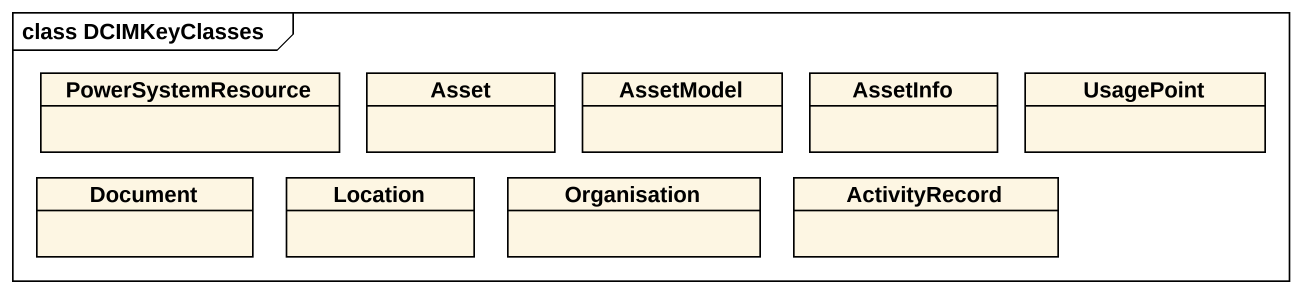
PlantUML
@startuml
mainframe class DCIMKeyClasses
hide circle
hide empty members
class PowerSystemResource
class Asset
class AssetModel
class AssetInfo
class UsagePoint
class Document
class Location
class Organisation
class ActivityRecord
@enduml
